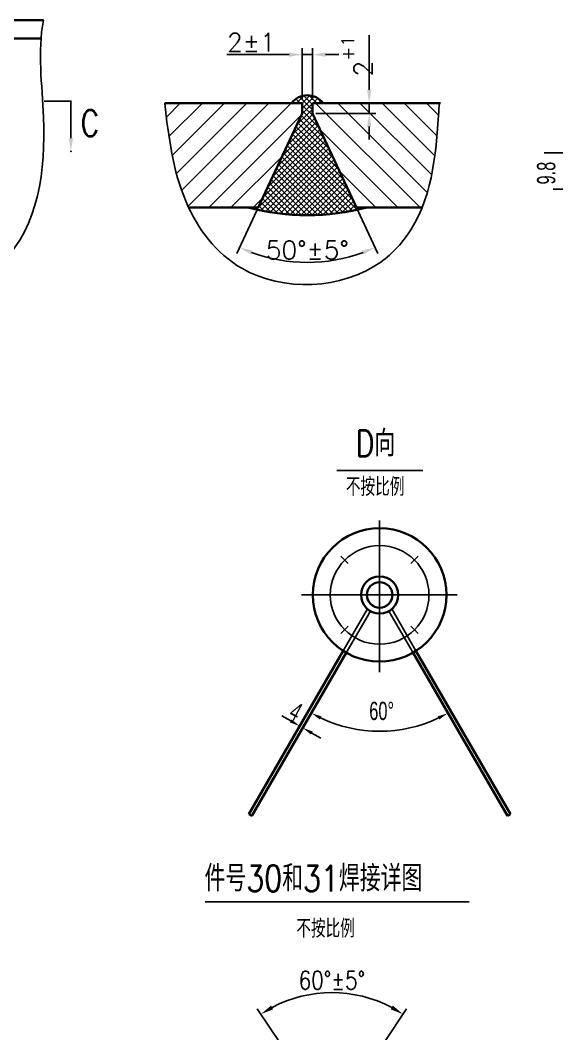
# Model space of a CAD drawing. Header units: millimetres. Extents: x -5725 to -4394, y 10788 to 11382.
# Drawn here: x -5366.3 to -5263.6, y 10893.6 to 11087.8 of the extents above; entities that cross this region are included whole.
import ezdxf
from ezdxf.lldxf.tags import DXFTag

# ---------------------------------------------------------------- set-up
doc = ezdxf.new("R2010")
doc.units = ezdxf.units.MM
doc.linetypes.add('ACAD_ISO02W100', pattern=[15, 12, -3])
doc.layers.get('0').update_dxf_attribs({"lineweight": 30})
for name, color, linetype in [('1', 2, 'Continuous'), ('2', 3, 'D-1'), ('5', 5, 'ACAD_ISO02W100'), ('Layer2', 2, 'Continuous')]:
    doc.layers.add(name, color=color, linetype=linetype)
doc.styles.add('HZ', font='hztxt_e.shx', dxfattribs={"width": 0.95, "bigfont": 'HZTXT.SHX'})
doc.styles.add('HZTXT', font='simplex.shx', dxfattribs={"width": 0.8, "bigfont": 'HZTXT.SHX'})
doc.styles.get("Standard").update_dxf_attribs({"font": 'txt.shx', "bigfont": 'hztxt.shx'})
doc.styles.add('设备室字体', font='simplex.shx', dxfattribs={"width": 0.8, "bigfont": 'HZTXT.SHX'})
tags = doc.linetypes.add('D-1', pattern=[34, 30, -1.5, 1, -1.5]).pattern_tags.tags
tags[10:11] = [DXFTag(74, 4), DXFTag(75, 0), DXFTag(340, '0'), DXFTag(46, 1.0), DXFTag(50, 0.0), DXFTag(44, 0.0), DXFTag(45, 0.0)]
tags[8:9] = [DXFTag(74, 4), DXFTag(75, 0), DXFTag(340, '0'), DXFTag(46, 1.0), DXFTag(50, 0.0), DXFTag(44, 0.0), DXFTag(45, 0.0)]
tags[6:7] = [DXFTag(74, 4), DXFTag(75, 0), DXFTag(340, '0'), DXFTag(46, 1.0), DXFTag(50, 0.0), DXFTag(44, 0.0), DXFTag(45, 0.0)]
tags[4:5] = [DXFTag(74, 4), DXFTag(75, 0), DXFTag(340, '0'), DXFTag(46, 1.0), DXFTag(50, 0.0), DXFTag(44, 0.0), DXFTag(45, 0.0)]
doc.dimstyles.new('ISO-25', dxfattribs={"dimtxt": 3.5, "dimasz": 2.5, "dimexe": 1.25, "dimexo": 0.625, "dimtad": 1, "dimlfac": 15, "dimtxsty": 'Standard', "dimcen": 2.5, "dimadec": 0, "dimazin": 0, "dimtfac": 1, "dimtmove": 0, "dimatfit": 3, "dimfxl": 1.25, "dimarcsym": 0})
doc.dimstyles.new('ISO-26', dxfattribs={"dimtxt": 3.5, "dimasz": 2.5, "dimexe": 1.25, "dimexo": 0.625, "dimtad": 1, "dimlfac": 20, "dimtxsty": 'Standard', "dimcen": 2.5, "dimadec": 0, "dimazin": 0, "dimtfac": 1, "dimtmove": 0, "dimatfit": 3, "dimfxl": 1.25, "dimarcsym": 0})

# ---------------------------------------------------------------- blocks, each defined once
blk = doc.blocks.new('*D186')
at = {"layer": 'DEFPOINTS', "color": 0}
for p in [(-5312.35, 11069.91), (-5310.35, 11069.91), (-5320.74, 11051.91), (-5301.96, 11051.91), (-5315.8, 11041.69)]:
    blk.add_point(p, dxfattribs=at)
at = {"layer": 'Layer2', "color": 0, "lineweight": -2}
for p, q in [((-5321.01, 11051.34), (-5324.85, 11043.11)), ((-5301.69, 11051.34), (-5297.85, 11043.11))]:
    blk.add_line(p, q, dxfattribs=at)
blk.add_arc((-5311.35, 11072.05), 30.69, 249.6689, 290.3311, dxfattribs=at)
at = {"layer": 'Layer2', "color": 0}
for points in [[(-5322.17, 11042.89), (-5321.85, 11043.66), (-5324.32, 11044.24)], [(-5300.85, 11043.66), (-5300.53, 11042.89), (-5298.38, 11044.24)]]:
    blk.add_solid(points, dxfattribs=at)
at = {"layer": 'Layer2', "color": 0, "insert": (-5311.35, 11043.74), "char_height": 3.5, "attachment_point": 5}
blk.add_mtext('50%%d%%p5%%d', dxfattribs=at)
blk = doc.blocks.new('*D187')
at = {"layer": 'DEFPOINTS', "color": 0}
for p in [(-5310.35, 11071.91), (-5299.5, 11071.91), (-5310.35, 11069.91)]:
    blk.add_point(p, dxfattribs=at)
at = {"layer": 'Layer2', "color": 0, "lineweight": -2}
for p, q in [((-5299.5, 11074.41), (-5299.5, 11084.92)), ((-5309.73, 11071.91), (-5298.25, 11071.91)), ((-5299.5, 11069.91), (-5299.5, 11071.91)), ((-5309.73, 11069.91), (-5298.25, 11069.91)), ((-5299.5, 11067.41), (-5299.5, 11064.91))]:
    blk.add_line(p, q, dxfattribs=at)
at = {"layer": 'Layer2', "color": 0}
for points in [[(-5299.92, 11074.41), (-5299.09, 11074.41), (-5299.5, 11071.91)], [(-5299.92, 11067.41), (-5299.09, 11067.41), (-5299.5, 11069.91)]]:
    blk.add_solid(points, dxfattribs=at)
at = {"layer": 'Layer2', "color": 0, "insert": (-5301.88, 11080.91), "char_height": 3.5, "attachment_point": 5, "rotation": 90}
blk.add_mtext('2{\\H0.7x;\\S+1^ ;}', dxfattribs=at)
blk = doc.blocks.new('*D188')
at = {"layer": 'DEFPOINTS', "color": 0}
for p in [(-5312.35, 11081.18), (-5312.35, 11071.91), (-5310.35, 11071.91)]:
    blk.add_point(p, dxfattribs=at)
at = {"layer": 'Layer2', "color": 0, "lineweight": -2}
for p, q in [((-5312.35, 11072.53), (-5312.35, 11082.43)), ((-5310.35, 11072.53), (-5310.35, 11082.43)), ((-5314.85, 11081.18), (-5326.77, 11081.18)), ((-5310.35, 11081.18), (-5312.35, 11081.18)), ((-5307.85, 11081.18), (-5305.35, 11081.18))]:
    blk.add_line(p, q, dxfattribs=at)
at = {"layer": 'Layer2', "color": 0}
for points in [[(-5314.85, 11081.59), (-5314.85, 11080.76), (-5312.35, 11081.18)], [(-5307.85, 11081.59), (-5307.85, 11080.76), (-5310.35, 11081.18)]]:
    blk.add_solid(points, dxfattribs=at)
at = {"layer": 'Layer2', "color": 0, "insert": (-5322.06, 11083.55), "char_height": 3.5, "attachment_point": 5}
blk.add_mtext('2%%p1', dxfattribs=at)
blk = doc.blocks.new('*D191')
at = {"layer": '1', "color": 0, "lineweight": -2}
for p, q in [((-5316.49, 10891.72), (-5320.93, 10898.39)), ((-5296.8, 10891.72), (-5292.36, 10898.39))]:
    blk.add_line(p, q, dxfattribs=at)
blk.add_arc((-5306.65, 10876.93), 24.54, 62.1991, 117.8009, dxfattribs=at)
at = {"layer": '1', "color": 0}
for points in [[(-5317.88, 10898.27), (-5318.3, 10898.99), (-5320.24, 10897.35)], [(-5294.99, 10898.99), (-5295.42, 10898.27), (-5293.05, 10897.35)]]:
    blk.add_solid(points, dxfattribs=at)
at = {"layer": 'DEFPOINTS', "color": 0}
for p in [(-5301.87, 10900.99), (-5316.14, 10891.2), (-5297.15, 10891.2), (-5307.85, 10878.74), (-5305.44, 10878.74)]:
    blk.add_point(p, dxfattribs=at)
at = {"layer": '1', "color": 0, "insert": (-5306.65, 10903.84), "char_height": 3.5, "attachment_point": 5, "style": 'HZTXT'}
blk.add_mtext('60%%d%%p5%%d', dxfattribs=at)

msp = doc.modelspace()

# ---------------------------------------------------------------- hatches: boundary and pattern name
at = {"layer": '1'}
h = msp.add_hatch(dxfattribs=at)
h.set_pattern_fill('_U', color=256, scale=3, angle=45, style=0, pattern_type=0)
h.set_pattern_definition([(45, (-12861.8906, 10414.5126), (-2.1213203, 2.1213203), [])])
edge = h.paths.add_edge_path()
edge.add_line((-5320.74377, 11051.90625), (-5312.35023, 11069.90625))
edge.add_line((-5312.35023, 11069.90625), (-5312.35023, 11071.90625))
edge.add_line((-5312.35023, 11071.90625), (-5338.6536, 11071.90625))
edge.add_spline(control_points=[(-5338.6536, 11071.90625), (-5337.89162, 11065.44111), (-5337.08329, 11058.58272), (-5334.24085, 11052.26609), (-5334.07117, 11051.90625)], knot_values=[0, 0, 0, 0, 19.351887959, 20.529008658, 20.529008658, 20.529008658, 20.529008658], degree=3, periodic=0)
edge.add_line((-5334.07117, 11051.90625), (-5320.74377, 11051.90625))
h = msp.add_hatch(dxfattribs=at)
h.set_pattern_fill('_USER', color=256, scale=3, angle=135, style=0, pattern_type=0)
h.set_pattern_definition([(135, (-12861.8906, 10414.5126), (-2.1213203, -2.1213203), [])])
edge = h.paths.add_edge_path()
edge.add_line((-5301.95669, 11051.90625), (-5289.36788, 11051.90625))
edge.add_spline(control_points=[(-5289.36788, 11051.90625), (-5286.94356, 11057.97329), (-5286.52029, 11064.93977), (-5286.09703, 11071.90625)], knot_values=[75.949560446, 75.949560446, 75.949560446, 75.949560446, 95.940260942, 95.940260942, 95.940260942, 95.940260942], degree=3, periodic=0)
edge.add_line((-5286.09703, 11071.90625), (-5310.35023, 11071.90625))
edge.add_line((-5310.35023, 11071.90625), (-5310.35023, 11069.90625))
edge.add_line((-5310.35023, 11069.90625), (-5301.95669, 11051.90625))
at = {"layer": 'Layer2'}
h = msp.add_hatch(dxfattribs=at)
h.set_pattern_fill('ANSI31', color=256, scale=6, angle=90, style=0)
h.set_pattern_definition([(135, (-12845.7662, 10414.5126), (-0.530330086, -0.530330086), [])])
h.paths.add_polyline_path([(-5320.74377, 11051.90625), (-5322.74377, 11051.90625, 0.130546197), (-5299.95669, 11051.90625), (-5301.95669, 11051.90625), (-5310.35023, 11069.90625), (-5310.35023, 11071.90625), (-5308.35023, 11071.90625, 0.5), (-5314.35023, 11071.90625), (-5312.35023, 11071.90625), (-5312.35023, 11069.90625)])
h = msp.add_hatch(dxfattribs=at)
h.set_pattern_fill('ANSI31', color=256, scale=6, angle=90, style=0)
h.set_pattern_definition([(225, (378.6492, 4241.8295), (-0.530330086, 0.530330086), [])])
h.paths.add_polyline_path([(-5310.35023, 11069.90625), (-5310.35023, 11071.90625), (-5308.35023, 11071.90625, 0.5), (-5314.35023, 11071.90625), (-5312.35023, 11071.90625), (-5312.35023, 11069.90625), (-5320.74377, 11051.90625), (-5322.74377, 11051.90625, 0.130546197), (-5299.95669, 11051.90625), (-5301.95669, 11051.90625)])

# ---------------------------------------------------------------- linework, layer by layer
for p, q in [((-5413.84228, 11087.7676), (-5361.85787, 11087.7676)), ((-5413.8591, 11084.2676), (-5362.31733, 11084.2676)), ((-5338.6536, 11071.90625), (-5312.35023, 11071.90625)), ((-5312.35023, 11069.90625), (-5312.35023, 11071.90625)), ((-5312.35023, 11071.90625), (-5312.35023, 11069.90625)), ((-5310.35023, 11071.90625), (-5285.85086, 11071.90625)), ((-5310.35023, 11069.90625), (-5310.35023, 11071.90625)), ((-5310.35023, 11069.90625), (-5310.35023, 11071.90625)), ((-5310.35023, 11071.90625), (-5310.35023, 11069.90625)), ((-5312.35023, 11069.90625), (-5320.74377, 11051.90625)), ((-5310.35023, 11069.90625), (-5301.95669, 11051.90625)), ((-5334.07117, 11051.90625), (-5320.74377, 11051.90625)), ((-5301.95669, 11051.90625), (-5289.36788, 11051.90625)), ((-5304.46759, 10966.94348), (-5322.53432, 10935.651)), ((-5303.89895, 10966.59508), (-5321.95697, 10935.31766)), ((-5291.12117, 10966.59508), (-5273.06314, 10935.31766)), ((-5290.55252, 10966.94348), (-5272.48579, 10935.651)), ((-5321.95697, 10935.31766), (-5322.53432, 10935.651)), ((-5273.06314, 10935.31766), (-5272.48579, 10935.651))]:
    msp.add_line(p, q)
for radius in [12.77778, 3.55556, 2.44444]:
    msp.add_circle((-5297.51006, 10977.66096), radius)
for centre, radius, start, end in [((-5311.35023, 11069.65625), 3.75, 36.8698976, 143.1301024), ((-5311.35023, 11094.80051), 44.38165, 255.1246307, 284.8753693)]:
    msp.add_arc(centre, radius, start, end)
at = {"layer": '1'}
for p, q in [((-5356.60291, 11072.24944), (-5361.72006, 11072.24944)), ((-5356.60291, 11072.24944), (-5356.60291, 11065.17788)), ((-5260.82646, 11055.43597), (-5264.31492, 11055.43597)), ((-5303.50904, 10983.65995), (-5304.90981, 10985.06071)), ((-5291.51107, 10983.65995), (-5290.1103, 10985.06071)), ((-5303.50904, 10971.66197), (-5304.90981, 10970.26121)), ((-5291.51107, 10971.66197), (-5290.1103, 10970.26121)), ((-5314.5227, 10953.52752), (-5316.25475, 10954.52752)), ((-5310.48125, 10951.19419), (-5308.7492, 10950.19419)), ((-5318.00676, 10943.49295), (-5317.67343, 10944.0703)), ((-5317.42941, 10943.15962), (-5317.09608, 10943.73697)), ((-5330.93245, 10918.86184), (-5280.37488, 10918.86184))]:
    msp.add_line(p, q, dxfattribs=at)
at = {"layer": '1', "linetype": 'ByBlock'}
msp.add_line((-5249.13109, 11062.39383), (-5266.00714, 11062.39383), dxfattribs=at)
at = {"layer": '1'}
msp.add_arc((-5297.51006, 10977.66096), 26.12811, 244.3868297, 295.6131703, dxfattribs=at)
at = {"layer": '1', "start_tangent": (0, -1), "end_tangent": (0.187775807, 0.982211915)}
msp.add_spline([(-5413.84228, 11087.7676), (-5410.34021, 11050.39695), (-5400.61527, 11036.44914), (-5369.77723, 11041.37408), (-5361.85787, 11069.14261), (-5361.85787, 11087.7676)], degree=3, dxfattribs=at)
at = {"layer": '1'}
msp.add_spline([(-5338.6536, 11071.90625), (-5334.56013, 11052.99226), (-5323.9176, 11040.24477), (-5297.30737, 11041.43624), (-5291.52451, 11047.64593), (-5286.09703, 11071.90625)], degree=3, dxfattribs=at)
for p in [(-5356.60291, 11072.24944), (-5356.60291, 11062.67788)]:
    msp.add_point(p, dxfattribs=at)
for points in [[(-5356.60291, 11062.67788), (-5356.18624, 11065.17788), (-5357.01958, 11065.17788)], [(-5314.35604, 10953.8162), (-5314.68937, 10953.23885), (-5312.79065, 10952.52752)], [(-5308.96055, 10953.80554), (-5308.64956, 10954.39522), (-5310.57411, 10955.03335)], [(-5286.37055, 10954.39522), (-5286.05956, 10953.80554), (-5284.446, 10955.03335)], [(-5310.31459, 10951.48286), (-5310.64792, 10950.90551), (-5312.2133, 10952.19419)]]:
    msp.add_solid(points, dxfattribs=at)
at = {"layer": '2'}
for p, q in [((-5297.51006, 10991.94921), (-5297.51006, 10962.88774)), ((-5312.49054, 10977.66096), (-5282.68319, 10977.66096))]:
    msp.add_line(p, q, dxfattribs=at)
msp.add_lwpolyline([(-5305.72699, 11001.53339), (-5289.21849, 11001.53339)], dxfattribs=at)
msp.add_circle((-5297.51006, 10977.66096), 9.44444, dxfattribs=at)
at = {"layer": '5'}
for p, q in [((-5299.83365, 10974.9697), (-5304.46759, 10966.94348)), ((-5295.18646, 10974.9697), (-5290.55252, 10966.94348)), ((-5299.28783, 10974.58176), (-5303.89895, 10966.59508)), ((-5295.73228, 10974.58176), (-5291.12117, 10966.59508))]:
    msp.add_line(p, q, dxfattribs=at)

# ---------------------------------------------------------------- texts
at = {"layer": '1'}
for s, height, style, width, p in [('C', 5, '设备室字体', 0.8, (-5354.7669, 11065.55891)), ('60°', 3.5, 'HZ', 0.67, (-5299.49662, 10953.69903)), ('件号30和31焊接详图', 5, 'HZTXT', 0.8, (-5331.02883, 10920.85265))]:
    msp.add_text(s, height=height, dxfattribs=dict(at, style=style, width=width)).set_placement(p)
at = {"layer": '1', "style": 'HZ', "width": 0.67}
for s, rotation, p in [('9.8', 90, (-5263.88894, 11056.30676)), ('4', 331.8540064, (-5315.13616, 10954.21509))]:
    msp.add_text(s, height=3.5, rotation=rotation, dxfattribs=at).set_placement(p)
at = {"layer": '2', "style": 'HZTXT', "width": 0.8}
for s, height, p in [('D向', 5, (-5302.12316, 11004.20627)), ('不按比例', 3.5, (-5303.97265, 10996.62025)), ('不按比例', 3.5, (-5313.457, 10911.9963))]:
    msp.add_text(s, height=height, dxfattribs=at).set_placement(p)

# ---------------------------------------------------------------- dimensions: what is measured, and where the dimension line sits
at = {"layer": '1'}
dim = msp.add_angular_dim_2l(base=(-5301.87414, 10900.99412), line1=((-5307.85069, 10878.7382), (-5316.14336, 10891.20005)), line2=((-5305.44044, 10878.7382), (-5297.14778, 10891.20005)), text='60%%d%%p5%%d', dimstyle='ISO-26', override={"dimtxt": 3.5, "dimtxsty": 'HZTXT'}, dxfattribs=at)
dim.commit()
dim.dimension.update_dxf_attribs({"geometry": '*D191', "text_midpoint": (-5306.64557, 10903.83755)})
at = {"layer": 'Layer2'}
dim = msp.add_linear_dim(base=(-5312.35023, 11081.17693), p1=(-5310.35023, 11071.90625), p2=(-5312.35023, 11071.90625), text='2%%p1', dimstyle='ISO-25', dxfattribs=at)
dim.commit()
dim.dimension.update_dxf_attribs({"geometry": '*D188', "text_midpoint": (-5322.05856, 11083.55193)})
dim = msp.add_linear_dim(base=(-5299.50196, 11071.90625), p1=(-5310.35023, 11069.90625), p2=(-5310.35023, 11071.90625), angle=270, text='2{\\H0.7x;\\S+1^ ;}', dimstyle='ISO-25', dxfattribs=at)
dim.commit()
dim.dimension.update_dxf_attribs({"geometry": '*D187', "text_midpoint": (-5301.87696, 11080.91458)})
dim = msp.add_angular_dim_2l(base=(-5315.79786, 11041.68705), line1=((-5310.35023, 11069.90625), (-5301.95669, 11051.90625)), line2=((-5312.35023, 11069.90625), (-5320.74377, 11051.90625)), text='50%%d%%p5%%d', dimstyle='ISO-25', dxfattribs=at)
dim.commit()
dim.dimension.update_dxf_attribs({"geometry": '*D186', "text_midpoint": (-5311.35023, 11043.73803)})

doc.saveas('drawing.dxf')
